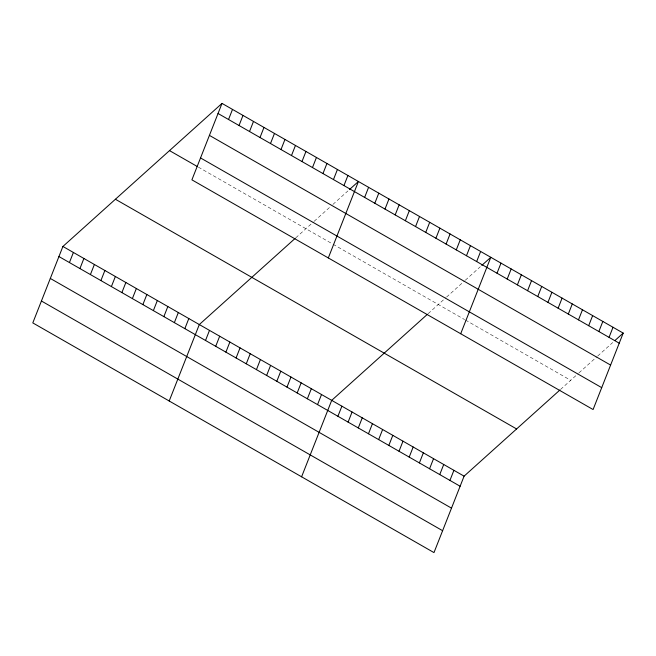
<?xml version="1.0" encoding="UTF-8"?>
<svg xmlns="http://www.w3.org/2000/svg" width="656" height="656" viewBox="0 0 656 656"><rect width="100%" height="100%" fill="white"/><g stroke="black" fill="none" stroke-linecap="round" stroke-linejoin="round"><path stroke-width="0.49" stroke-dasharray="3.28 2.46" d="M295.774 237.833L313.412 221.966M314.167 221.293L330.665 206.451M332.912 204.426L347.918 190.937M428.163 313.634L445.801 297.767M446.556 297.094L464.555 280.907M465.309 280.227L480.307 266.746M560.552 389.434L578.198 373.567M578.945 372.895L596.944 356.708M597.698 356.028L612.696 342.547M198.366 167.132L332.223 243.77M333.068 244.262L464.612 319.57M465.465 320.062L570.695 380.308"/><path stroke-width="0.98" d="M222.015 103.402L191.905 179.842L593.09 409.541L623.2 333.1L222.015 103.402L62.91 246.459L32.8 322.9L433.985 552.598L464.095 476.158L559.88 390.041M69.429 262.556L73.398 252.47M79.925 268.566L83.894 258.472M90.413 274.569L94.39 264.483M100.909 280.579L104.878 270.493M111.397 286.582L115.374 276.496M121.893 292.592L125.862 282.506M132.381 298.603L136.358 288.517M142.877 304.605L146.854 294.519M228.534 119.499L232.511 109.413M153.373 310.616L157.342 300.53M239.03 125.501L242.999 115.415M163.861 316.627L167.838 306.532M249.518 131.512L253.495 121.426M174.357 322.629L178.325 312.543M260.014 137.514L263.983 127.428M184.844 328.64L188.821 318.554M270.502 143.525L274.479 133.439M169.199 400.996L199.309 324.556L295.093 238.44M205.525 340.472L209.494 330.386M280.998 149.535L284.966 139.449M215.709 346.311L219.678 336.225M291.494 155.538L295.462 145.452M225.894 352.141L229.862 342.055M301.981 161.548L305.958 151.462M236.078 357.971L240.047 347.885M312.477 167.559L316.446 157.473M246.262 363.801L250.231 353.715M322.965 173.561L326.942 163.475M256.447 369.631L260.416 359.545M333.461 179.572L337.43 169.486M266.623 375.462L270.6 365.376M343.949 185.574L347.926 175.488M276.807 381.292L280.784 371.206M328.312 257.939L358.422 181.499L349.418 189.592M286.992 387.122L290.969 377.036M364.629 197.415L368.598 187.329M297.176 392.952L301.153 382.866M374.814 203.245L378.783 193.159M307.361 398.782L311.338 388.696M384.998 209.075L388.967 198.989M317.545 404.613L321.522 394.527M395.183 214.906L399.151 204.82M301.596 476.797L331.706 400.357L427.482 314.24M405.367 220.736L409.336 210.65M337.914 416.281L341.891 406.187M415.551 226.574L419.52 216.488M348.098 422.111L352.075 412.025M425.736 232.404L429.705 222.318M358.283 427.942L362.251 417.856M435.92 238.235L439.889 228.149M368.467 433.772L372.436 423.686M446.096 244.065L450.073 233.979M378.651 439.602L382.62 429.516M456.281 249.895L460.258 239.809M388.836 445.432L392.805 435.346M466.465 255.725L470.442 245.639M399.02 451.262L402.989 441.176M476.65 261.555L480.627 251.469M409.205 457.093L413.173 447.007M460.701 333.74L490.811 257.3L481.807 265.393M419.389 462.923L423.358 452.837M497.018 273.216L500.995 263.13M429.573 468.753L433.542 458.667M507.203 279.046L511.18 268.96M439.75 474.583L443.727 464.497M517.387 284.876L521.364 274.79M449.934 480.413L453.911 470.327M527.572 290.706L531.549 280.62M537.756 296.537L541.725 286.451M547.94 302.375L551.909 292.289M558.125 308.205L562.094 298.119M568.309 314.035L572.278 303.949M578.494 319.866L582.462 309.78M588.678 325.696L592.647 315.61M598.862 331.526L602.831 321.44M609.047 337.356L613.016 327.27M614.951 340.521L623.2 333.1M218.038 113.488L619.223 343.186M209.42 135.382L610.605 365.08M200.531 157.94L601.716 387.647M169.51 150.609L197.489 166.632M115.415 199.252L516.6 428.95M62.91 246.459L464.095 476.158M58.933 256.545L460.118 486.244M50.315 278.447L451.5 508.146M41.426 301.006L442.611 530.704"/></g></svg>
